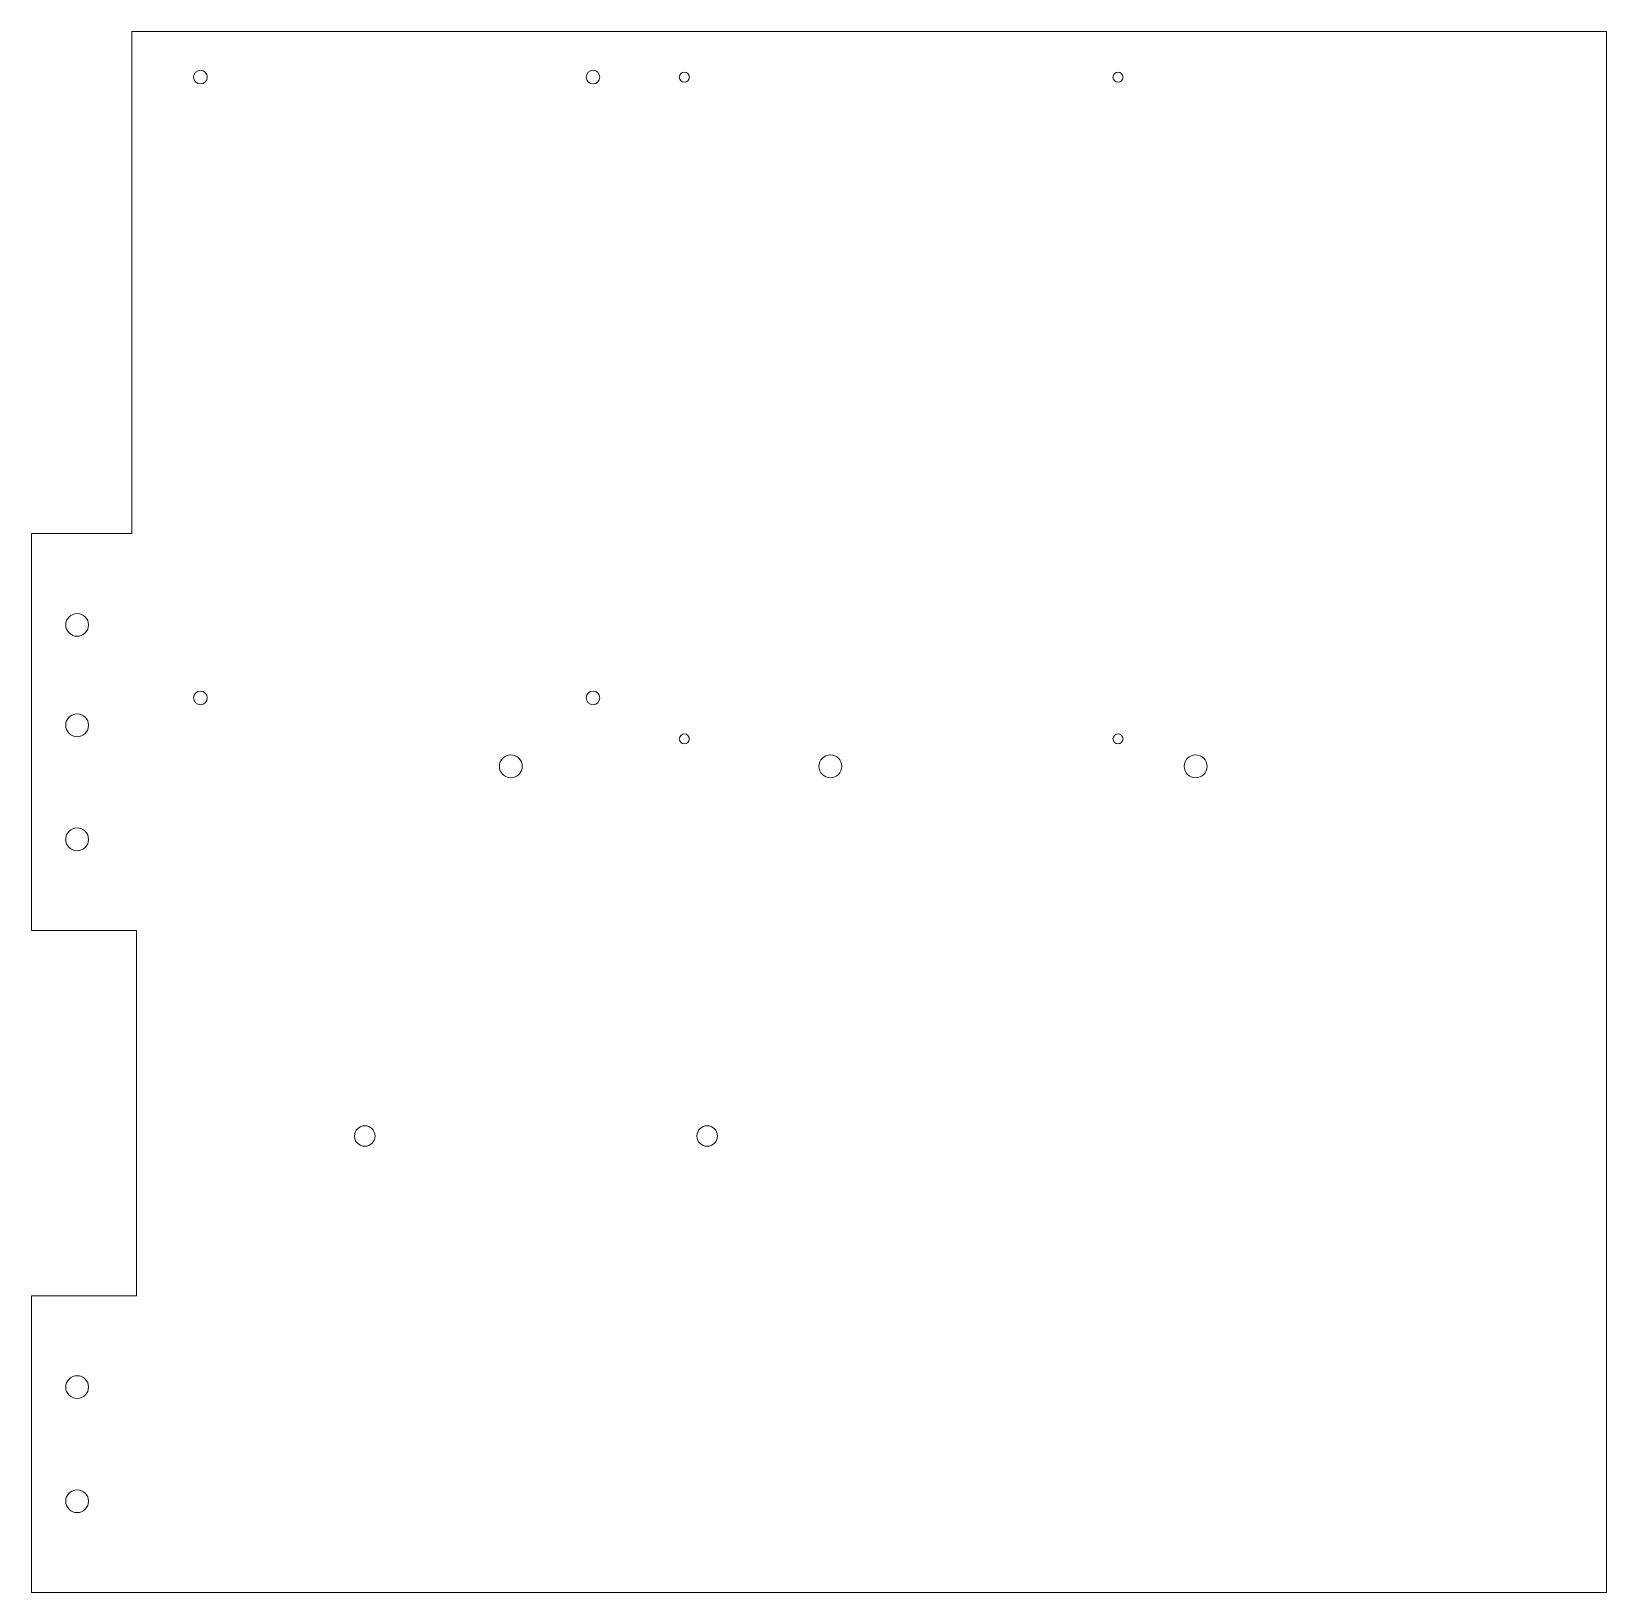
# Model space of a CAD drawing. Header units: inches. Extents: x -331 to 14, y -248 to 94.
import ezdxf

# ---------------------------------------------------------------- set-up
doc = ezdxf.new("R2010")
doc.units = ezdxf.units.IN
doc.header["$MEASUREMENT"] = 0

msp = doc.modelspace()

# ---------------------------------------------------------------- linework, layer by layer
at = {"color": 1, "lineweight": 5}
for p, q in [((14.27, 93.64), (-308.73, 93.64)), ((-308.73, 93.64), (-308.73, -16.36)), ((14.27, -248.36), (14.27, 93.64)), ((-308.73, -16.36), (-330.73, -16.36)), ((-330.73, -103.36), (-330.73, -16.36)), ((-307.73, -103.36), (-330.73, -103.36)), ((-307.73, -103.36), (-307.73, -183.36)), ((-330.73, -248.36), (-330.73, -183.36)), ((-330.73, -183.36), (-307.73, -183.36)), ((14.27, -248.36), (-330.73, -248.36))]:
    msp.add_line(p, q, dxfattribs=at)
for centre, radius in [((-293.73, 83.64), 1.5), ((-207.73, 83.64), 1.5), ((-187.73, 83.64), 1.1), ((-92.73, 83.64), 1.1), ((-320.73, -36.36), 2.5), ((-293.73, -52.36), 1.5), ((-207.73, -52.36), 1.5), ((-320.73, -58.36), 2.5), ((-187.73, -61.36), 1.1), ((-92.73, -61.36), 1.1), ((-225.73, -67.36), 2.5), ((-155.73, -67.36), 2.5), ((-75.73, -67.36), 2.5), ((-320.73, -83.36), 2.5), ((-257.73, -148.36), 2.25), ((-182.73, -148.36), 2.25), ((-320.73, -203.36), 2.5), ((-320.73, -228.36), 2.5)]:
    msp.add_circle(centre, radius, dxfattribs=at)

doc.saveas('drawing.dxf')
